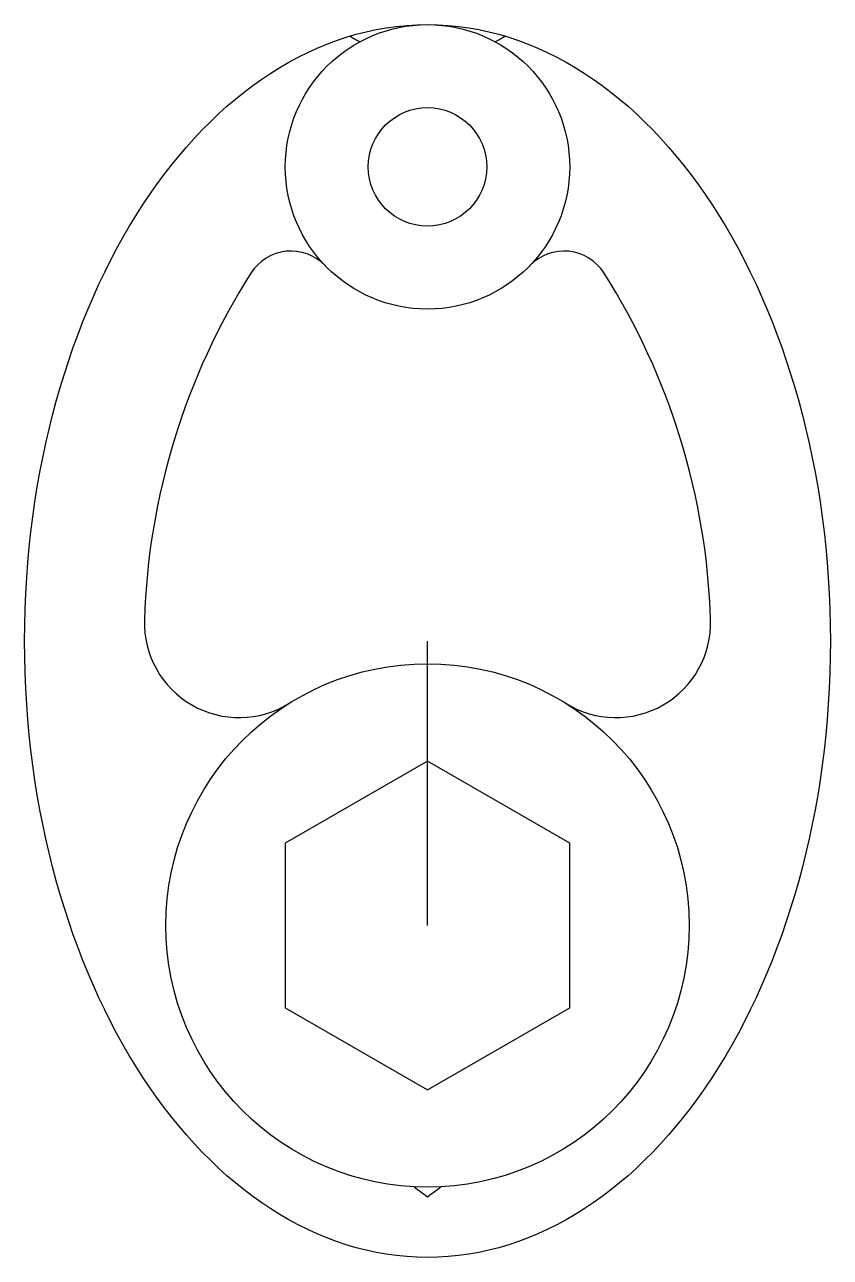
# Model space of a CAD drawing. Header units: millimetres. Extents: x -2.13 to 2.13, y -1.75 to 4.75.
import ezdxf

# ---------------------------------------------------------------- set-up
doc = ezdxf.new("R2010")
doc.units = ezdxf.units.MM

msp = doc.modelspace()

# ---------------------------------------------------------------- linework, layer by layer
msp.add_line((0, 0), (0, 1.5))
msp.add_lwpolyline([(0, 0.8669), (-0.7508, 0.4335), (-0.7508, -0.4335), (0, -0.8669), (0.7508, -0.4335), (0.7508, 0.4335)], close=True)
for centre, radius in [((0, 4), 0.75), ((0, 4), 0.3125), ((0, 0), 1.38)]:
    msp.add_circle(centre, radius)
for centre, radius, start, end in [((-2.125, 1.5), 3.62, 60.77613, 61.74212), ((2.125, 1.5), 3.62, 118.25788, 119.22387), ((-0.7201, 3.3062), 0.25, 43.9355, 147.59163), ((0.7201, 3.3062), 0.25, 32.40837, 136.0645), ((2.125, 1.5), 3.62, 147.59163, 178.23621), ((-2.125, 1.5), 3.62, 1.76379, 32.40837), ((-0.9935, 1.596), 0.5, 178.23621, 301.90207), ((0.9935, 1.596), 0.5, 238.09793, 1.76379), ((2.125, 1.5), 3.62, 232.66298, 234.05442), ((-2.125, 1.5), 3.62, 305.94558, 307.33702)]:
    msp.add_arc(centre, radius, start, end)
msp.add_ellipse((0, 1.5), major_axis=(0, 3.25), ratio=0.653846)

doc.saveas('drawing.dxf')
